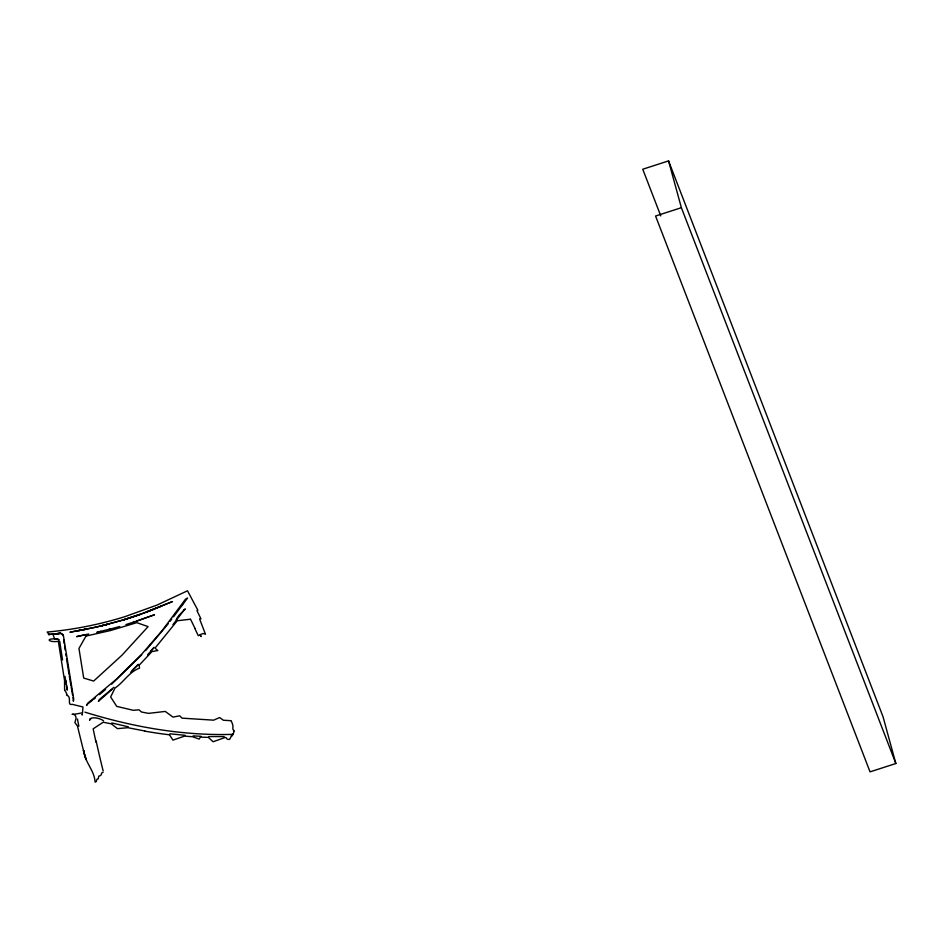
<?xml version="1.0" encoding="UTF-8"?>
<svg xmlns="http://www.w3.org/2000/svg" width="943" height="943" viewBox="0 0 943 943"><rect width="100%" height="100%" fill="white"/><g stroke="black" fill="none" stroke-linecap="round" stroke-linejoin="round"><path stroke-width="1.41" d="M89.585 720.287C89.644 715.867 100.418 718.13 103.506 720.782M82.277 714.216L82.076 715.053L82.371 714.334M173.536 616.805L187.574 598.039L185.535 599.135L161.831 631.032L141.815 654.077L116.897 678.771L87.723 703.219L86.567 705.458L87.157 704.397M67.212 690.229L65.939 680.799M89.62 720.063L90.056 719.309M181.374 606.043L182.753 604.027M184.074 610.05L172.899 624.714M176.317 619.81C177.331 615.142 189.508 606.125 183.979 609.779M169.999 621.402L171.767 619.103M168.231 623.7L145.611 650.599M150.986 650.682L154.015 647.275M147.603 654.784L153.426 648.348M141.721 654.807L111.71 684.099M138.432 664.485L130.7 672.218M132.244 670.32L138.149 664.379M113.903 687.317L99.38 699.517L98.414 701.356L111.993 689.392M99.51 694.59L105.604 689.451M93.428 699.517L95.455 697.879M87.475 704.126L92.438 700.284M90.292 719.073L91.047 718.625M160.64 606.49L161.76 606.031L147.367 611.712L172.416 601.587L137.902 615.249M70.006 632.223C98.85 627.248 127.494 620.023 154.664 608.907M137.69 615.213L139.929 614.423L124.158 619.657L137.69 615.213L126.421 618.95M136.381 621.178L154.251 614.812M133.281 622.286L154.404 614.824M70.36 632.069L96.657 627.048L126.539 619.021M895.85 763.524L681.376 207.696L655.574 216.03L870.047 771.857L895.85 763.524L883.025 716.727L668.552 160.899L642.749 169.233L660.76 215.888M125.938 624.572L133.682 622.085M119.737 626.506L108.893 629.452M110.095 629.075L96.681 632.305M144.927 731.025L127.883 727.701L117.462 728.644L111.345 723.859L103.2 722.22L93.157 728.856L95.997 742.282M97.978 632.069L100.936 631.386M88.666 633.991L76.548 636.643L84.575 634.851M190.345 619.233L177.272 620.753L155.006 648.159L157.811 650.564L151.976 651.554L139.163 665.228L139.505 668.151C129.226 671.864 123.71 682.19 114.952 688.107L110.649 696.971L116.732 706.378L133.281 710.303L139.045 709.843L141.544 712.024L148.558 713.368L165.273 711.423L172.993 717.116L179.677 715.808L182.07 718.153L213.648 720.169L219.601 717.552L223.408 720.252L231.271 720.711A1.627 0.637 80.3 0 0 231.848 722.338L232.096 723.081A2.711 1.249 89.1 0 1 232.626 724.861L232.909 725.273A2.711 1.179 85.2 0 1 232.862 726.511L232.909 727.572A1.627 0.754 89.2 0 0 233.251 729.764L234.312 730.908L233.499 731.037A1.356 0.625 89.2 0 1 233.699 732.758L232.214 735.316A1.356 0.625 88.8 0 1 231.377 735.846L232.956 734.585A1.627 0.754 88.3 0 0 231.931 735.198L229.609 739.383A2.711 1.65 -10.3 0 1 226.862 738.746L226.32 737.909A1.627 1.026 -19.1 0 0 224.245 737.803L213.106 741.752L208.285 737.355L200.423 737.12L199.15 739.088L192.49 736.707L184.486 736.141L172.958 740.125L169.398 734.632M62.132 634.073L60.458 633.425L48.388 634.545L60.835 633.26L63.287 634.969L73.731 699.128L73.377 701.215L73.012 697.478M52.973 634.191L60.458 633.283L52.855 634.132L54.741 639.118L56.686 638.906C43.873 638.317 49.472 642.82 58.336 641.299L64.572 680.693L64.596 689.863M232.567 734.373C182.4 735.858 132.774 726.959 84.917 712.154M224.163 736.566L208.874 736.554M49.366 634.592L47.15 632.046A252.63 168.573 -15.3 0 0 68.485 629.535L69.511 629.382A252.63 168.573 -15.3 0 0 102.987 622.757L103.353 622.663A252.63 168.573 -15.3 0 0 124.983 616.639L157.057 605.064L187.504 590.778L197.865 610.227L196.946 610.663L200.977 618.867L199.562 618.879L205.48 634.25L203.252 633.496L200.281 634.545L201.107 636.596L199.999 635.028L198.242 635.641L194.741 628.286M193.044 735.894L201 736.306M185.028 735.316L169.905 733.795M64.607 689.875L66.069 692.386A2.711 0.707 57.4 0 0 67.012 694.402L66.505 695.144C72.493 696.665 66.352 705.918 72.293 704.35L82.949 706.967L82.548 712.755C63.346 716.869 76.607 710.562 75.994 718.696L74.898 722.621L77.42 725.91L84.729 755.626A1.627 0.837 -12.8 0 1 85.212 756.074L85.978 759.516L83.467 750.333A1.356 0.648 -12.4 0 0 83.939 750.805C84.752 762.616 94.418 770.042 95.078 782.101A1.356 0.849 -14.5 0 0 96.434 781.052L96.622 780.073A1.627 1.014 -14.5 0 1 98.237 778.812L98.744 776.148A2.711 1.662 -14.3 0 0 101.431 774.038L101.502 773.614A1.627 1.002 -14.3 0 1 103.093 772.341M128.366 726.817L111.769 722.951M57.629 638.965L59.126 639.92M57.853 639.236L58.655 639.79M62.721 634.78L63.075 635.782M668.552 160.899L681.376 207.696M77.432 718.99L78.858 726.24M71.161 686.893L72.552 694.932M66.529 685.702L67.153 689.357M70.925 685.537L69.299 675.872M64.937 676.32L66.316 684.488M69.063 674.434L66.54 658.674M65.81 654.041L66.14 656.163M62.544 659.947L59.68 641.216M64.631 646.261L65.22 650.151M63.652 639.719L64.242 643.645M103.152 770.903A217.88 30.895 82.1 0 1 96.151 741.021M169.434 734.786A277.784 158.742 19.3 0 1 144.939 731.167M190.533 619.245A298.071 72.139 61.8 0 1 194.942 628.309M85.978 636.065L78.953 648.454L83.703 678.064L93.64 681.07L121.953 655.22L148.11 626.612L136.77 622.663L110.496 630.549L85.978 636.065M108.681 624.042L100.854 625.987L108.693 624.054M86.673 629.064L78.693 630.572L86.697 629.075"/></g></svg>
